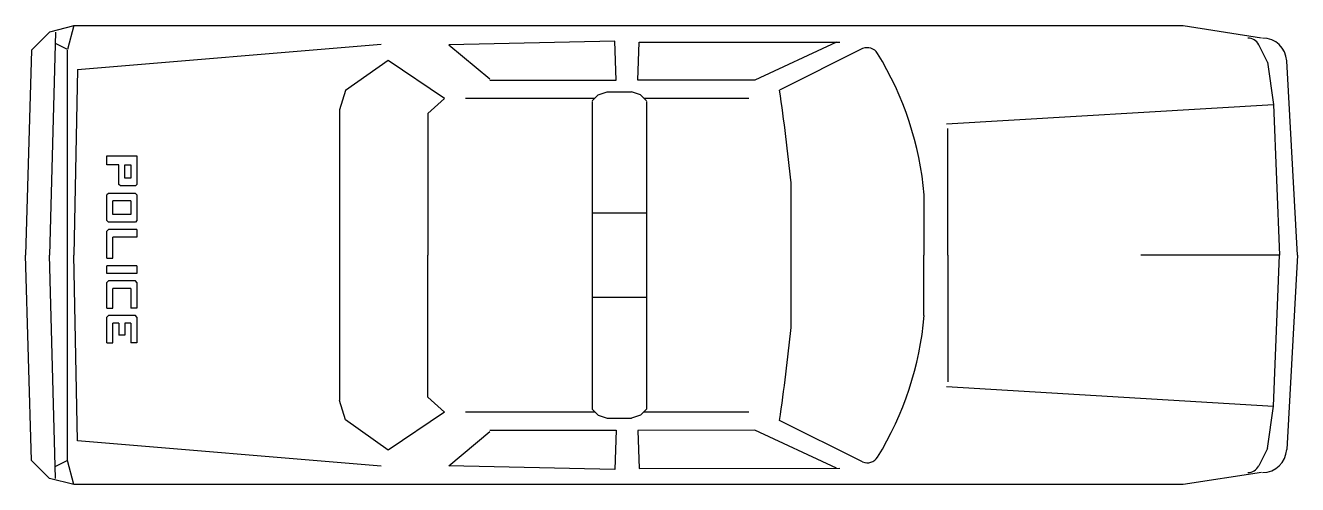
# Model space of a CAD drawing. Extents: x -5.36 to 0, y -0.97 to 0.97.
import ezdxf

# ---------------------------------------------------------------- set-up
doc = ezdxf.new("R2010")
doc.units = 0
doc.layers.get('0').update_dxf_attribs({"linetype": 'CONTINUOUS'})

msp = doc.modelspace()

# ---------------------------------------------------------------- linework, layer by layer
at = {"color": 0, "linetype": 'BYBLOCK'}
for p, q in [((-5.1562, 0.9652), (-5.2578, 0.9398)), ((-5.1562, 0.9673), (-5.1816, 0.8657)), ((-0.4826, 0.9652), (-5.1562, 0.9652)), ((-0.1524, 0.9144), (-0.4826, 0.9652)), ((-5.2578, 0.9398), (-5.334, 0.8636)), ((-5.2324, 0.9398), (-5.2578, 0)), ((-5.334, 0.8636), (-5.3594, 0)), ((-5.1816, 0.8657), (-5.2324, 0.8911)), ((-5.1816, -0.8636), (-5.1816, 0.8636)), ((-5.1399, 0.7817), (-3.8608, 0.889)), ((-2.876, 0.9016), (-3.576, 0.8863)), ((-3.576, 0.8863), (-3.4027, 0.7424)), ((-2.8702, 0.7366), (-2.876, 0.9016)), ((-2.7792, 0.7372), (-2.7733, 0.8973)), ((-2.7733, 0.8973), (-1.9281, 0.8965)), ((-1.9418, 0.8966), (-2.286, 0.7366)), ((-1.8326, 0.8698), (-2.1822, 0.6951)), ((-0.127, 0.8128), (-0.1638, 0.8863)), ((-3.8311, 0.8203), (-4.0107, 0.6934)), ((-3.5936, 0.6602), (-3.8311, 0.8203)), ((-0.127, 0.8128), (-0.1016, 0.635)), ((0, 0), (-0.0457, 0.8181)), ((-5.1399, 0.7817), (-5.1562, 0)), ((-3.4036, 0.7366), (-2.8702, 0.7366)), ((-2.286, 0.7366), (-2.7792, 0.7372)), ((-4.0107, 0.6934), (-4.0367, 0.6117)), ((-3.5936, 0.6602), (-3.6637, 0.5973)), ((-2.9612, 0.6604), (-3.5052, 0.6604)), ((-2.9718, 0.6498), (-2.9464, 0.6752)), ((-2.9718, 0.6477), (-2.9718, -0.6477)), ((-2.9464, 0.6752), (-2.9083, 0.6879)), ((-2.9083, 0.6879), (-2.8067, 0.6879)), ((-2.7686, 0.6752), (-2.8067, 0.6879)), ((-2.7432, 0.6498), (-2.7686, 0.6752)), ((-2.3114, 0.6604), (-2.7538, 0.6604)), ((-2.7432, 0.6477), (-2.7432, -0.6477)), ((-4.0367, 0.6117), (-4.0367, -0.6096)), ((-3.6637, 0.5973), (-3.6637, 0)), ((-1.4797, 0.5528), (-0.1016, 0.635)), ((-0.1016, 0.635), (-0.0762, 0)), ((-1.4732, 0), (-1.4732, 0.5334)), ((-5.0165, 0.381), (-5.0165, 0.4191)), ((-5.0165, 0.4191), (-4.8895, 0.4191)), ((-4.9657, 0.381), (-5.0165, 0.381)), ((-4.9657, 0.2984), (-4.9657, 0.381)), ((-4.9403, 0.381), (-4.9149, 0.381)), ((-4.9403, 0.3239), (-4.9403, 0.381)), ((-4.9149, 0.381), (-4.9149, 0.3239)), ((-4.8895, 0.4191), (-4.8895, 0.2984)), ((-4.9149, 0.3239), (-4.9403, 0.3239)), ((-4.9593, 0.2921), (-4.9657, 0.2984)), ((-4.8958, 0.2921), (-4.9593, 0.2921)), ((-4.8895, 0.2984), (-4.8958, 0.2921)), ((-2.1336, -0.3048), (-2.1336, 0.3048)), ((-5.0101, 0.2604), (-5.0165, 0.254)), ((-5.0165, 0.1461), (-5.0165, 0.254)), ((-4.8958, 0.2604), (-5.0101, 0.2604)), ((-4.9149, 0.2286), (-4.9911, 0.2286)), ((-4.9911, 0.1714), (-4.9911, 0.2286)), ((-4.9149, 0.2286), (-4.9149, 0.1714)), ((-4.8895, 0.254), (-4.8958, 0.2604)), ((-4.8895, 0.254), (-4.8895, 0.1461)), ((-1.5748, 0.254), (-1.5748, 0)), ((-4.9149, 0.1714), (-4.9911, 0.1714)), ((-2.7432, 0.1778), (-2.9718, 0.1778)), ((-5.0101, 0.1397), (-5.0165, 0.1461)), ((-5.0101, 0.108), (-5.0165, 0.1016)), ((-4.8958, 0.1397), (-5.0101, 0.1397)), ((-4.8895, 0.108), (-5.0101, 0.108)), ((-4.8895, 0.1461), (-4.8958, 0.1397)), ((-4.8895, 0.108), (-4.8895, 0.0762)), ((-5.0165, -0.0127), (-5.0165, 0.1016)), ((-4.8895, 0.0762), (-4.9911, 0.0762)), ((-4.9911, -0.0127), (-4.9911, 0.0762)), ((-5.334, -0.8636), (-5.3594, 0)), ((-5.2324, -0.9398), (-5.2578, 0)), ((-5.1399, -0.7817), (-5.1562, 0)), ((-3.6637, -0.5973), (-3.6637, 0)), ((-1.5748, -0.254), (-1.5748, 0)), ((-1.4732, 0), (-1.4732, -0.5334)), ((-0.0762, 0), (-0.6604, 0)), ((-0.1016, -0.635), (-0.0762, 0)), ((0, 0), (-0.0457, -0.8181)), ((-5.0165, -0.0127), (-4.9911, -0.0127)), ((-4.8895, -0.0445), (-5.0165, -0.0445)), ((-5.0165, -0.0762), (-5.0165, -0.0445)), ((-4.8895, -0.0445), (-4.8895, -0.0762)), ((-4.8895, -0.0762), (-5.0165, -0.0762)), ((-5.0101, -0.108), (-5.0165, -0.1143)), ((-5.0165, -0.2223), (-5.0165, -0.1143)), ((-4.8958, -0.108), (-5.0101, -0.108)), ((-4.9149, -0.1397), (-4.9911, -0.1397)), ((-4.9911, -0.2223), (-4.9911, -0.1397)), ((-4.9149, -0.1397), (-4.9149, -0.2223)), ((-4.8895, -0.1143), (-4.8958, -0.108)), ((-4.8895, -0.1143), (-4.8895, -0.2223)), ((-2.7432, -0.1778), (-2.9718, -0.1778)), ((-5.0165, -0.2223), (-4.9911, -0.2223)), ((-5.0101, -0.254), (-5.0165, -0.2604)), ((-5.0165, -0.3683), (-5.0165, -0.2604)), ((-4.8958, -0.254), (-5.0101, -0.254)), ((-4.8895, -0.2223), (-4.9149, -0.2223)), ((-4.8895, -0.2604), (-4.8958, -0.254)), ((-4.8895, -0.2604), (-4.8895, -0.3683)), ((-4.9911, -0.3683), (-4.9911, -0.2858)), ((-4.9657, -0.2858), (-4.9911, -0.2858)), ((-4.9657, -0.2858), (-4.9657, -0.3366)), ((-4.9403, -0.2858), (-4.9403, -0.3366)), ((-4.9149, -0.2858), (-4.9403, -0.2858)), ((-4.9149, -0.2858), (-4.9149, -0.3683)), ((-5.0165, -0.3683), (-4.9911, -0.3683)), ((-4.9403, -0.3366), (-4.9657, -0.3366)), ((-4.8895, -0.3683), (-4.9149, -0.3683)), ((-1.4797, -0.5528), (-0.1016, -0.635)), ((-4.0107, -0.6934), (-4.0367, -0.6117)), ((-3.5936, -0.6602), (-3.6637, -0.5973)), ((-0.127, -0.8128), (-0.1016, -0.635)), ((-3.8311, -0.8203), (-4.0107, -0.6934)), ((-3.5936, -0.6602), (-3.8311, -0.8203)), ((-2.9591, -0.6604), (-3.5052, -0.6604)), ((-2.9718, -0.6477), (-2.9464, -0.6731)), ((-2.9464, -0.6731), (-2.9083, -0.6858)), ((-2.9083, -0.6858), (-2.8067, -0.6858)), ((-2.7686, -0.6731), (-2.8067, -0.6858)), ((-2.7432, -0.6477), (-2.7686, -0.6731)), ((-2.3114, -0.6604), (-2.7559, -0.6604)), ((-1.8326, -0.8698), (-2.1822, -0.6951)), ((-3.576, -0.8863), (-3.4027, -0.7424)), ((-3.4036, -0.7366), (-2.8702, -0.7366)), ((-2.8702, -0.7366), (-2.876, -0.9016)), ((-2.286, -0.7366), (-2.7792, -0.7372)), ((-2.7792, -0.7372), (-2.7733, -0.8973)), ((-1.9418, -0.8966), (-2.286, -0.7366)), ((-5.1399, -0.7796), (-3.8608, -0.8869)), ((-0.127, -0.8128), (-0.1638, -0.8863)), ((-5.2578, -0.9398), (-5.334, -0.8636)), ((-5.1816, -0.8636), (-5.2324, -0.889)), ((-5.1562, -0.9652), (-5.1816, -0.8636)), ((-2.876, -0.9016), (-3.576, -0.8863)), ((-2.7733, -0.8973), (-1.9281, -0.8965)), ((-5.1562, -0.9652), (-5.2578, -0.9398)), ((-0.1524, -0.9144), (-0.4826, -0.9652)), ((-0.4826, -0.9652), (-5.1562, -0.9652))]:
    msp.add_line(p, q, dxfattribs=at)
for centre, radius, start, end in [((-0.2092, 0.8636), 0.0508, 26.5651, 90), ((-0.1472, 0.8128), 0.1016, 3.0128, 90), ((-1.8126, 0.8231), 0.0508, 31.5638, 113.1257), ((-2.9295, 0.137), 1.3616, 4.9379, 31.5638), ((-11.7107, -0.6894), 9.6285, 5.92644, 8.26698), ((-2.9295, -0.137), 1.3616, 328.4362, 355.0621), ((-11.7107, 0.6894), 9.6285, 351.73302, 354.07356), ((-1.8126, -0.8231), 0.0508, 246.8743, 328.4362), ((-0.1472, -0.8128), 0.1016, 270, 356.9872), ((-0.2092, -0.8636), 0.0508, 270, 333.4349)]:
    msp.add_arc(centre, radius, start, end, dxfattribs=at)

doc.saveas('drawing.dxf')
